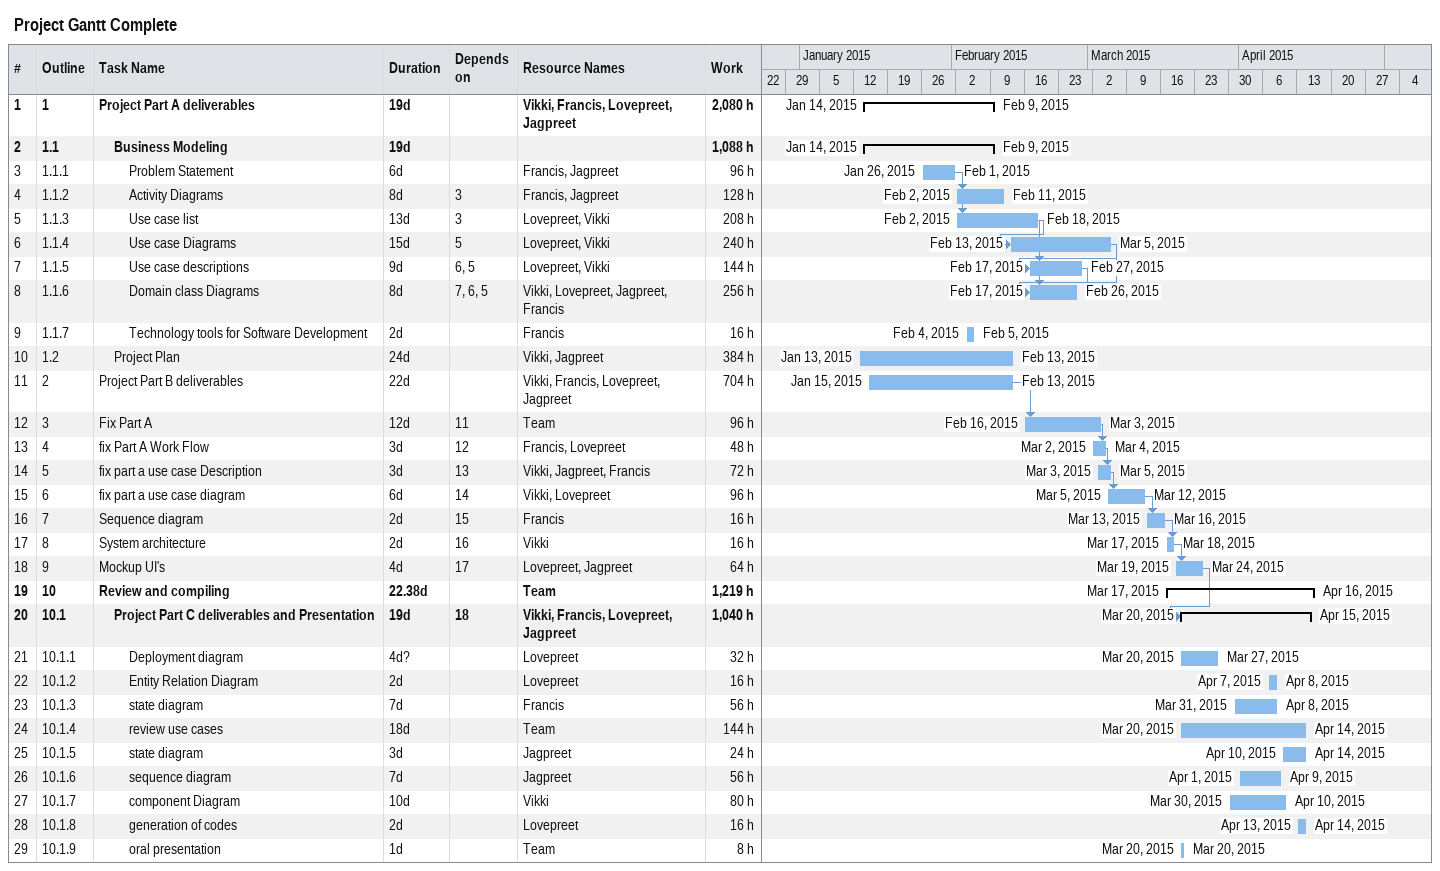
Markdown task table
Project Gantt Complete

| ID | WBS | Task | Duration | Start | Finish | Predecessors | Resources | Work (h) |
|---|---|---|---|---|---|---|---|---|
| 1 | 1 | **Project Part A deliverables** | 19d | 2015-01-14 | 2015-02-09 |  | Vikki, Francis, Lovepreet, Jagpreet | 2080 |
| 2 | 1.1 | **Business Modeling** | 19d | 2015-01-14 | 2015-02-09 |  |  | 1088 |
| 3 | 1.1.1 | Problem Statement | 6d | 2015-01-26 | 2015-02-01 |  | Francis, Jagpreet | 96 |
| 4 | 1.1.2 | Activity Diagrams | 8d | 2015-02-02 | 2015-02-11 | 3 | Francis, Jagpreet | 128 |
| 5 | 1.1.3 | Use case list | 13d | 2015-02-02 | 2015-02-18 | 3 | Lovepreet, Vikki | 208 |
| 6 | 1.1.4 | Use case Diagrams | 15d | 2015-02-13 | 2015-03-05 | 5 | Lovepreet, Vikki | 240 |
| 7 | 1.1.5 | Use case descriptions | 9d | 2015-02-17 | 2015-02-27 | 6, 5 | Lovepreet, Vikki | 144 |
| 8 | 1.1.6 | Domain class Diagrams | 8d | 2015-02-17 | 2015-02-26 | 7, 6, 5 | Vikki, Lovepreet, Jagpreet, Francis | 256 |
| 9 | 1.1.7 | Technology tools for Software Development | 2d | 2015-02-04 | 2015-02-05 |  | Francis | 16 |
| 10 | 1.2 | Project Plan | 24d | 2015-01-13 | 2015-02-13 |  | Vikki, Jagpreet | 384 |
| 11 | 2 | Project Part B deliverables | 22d | 2015-01-15 | 2015-02-13 |  | Vikki, Francis, Lovepreet, Jagpreet | 704 |
| 12 | 3 | Fix Part A | 12d | 2015-02-16 | 2015-03-03 | 11 | Team | 96 |
| 13 | 4 | fix Part A Work Flow | 3d | 2015-03-02 | 2015-03-04 | 12 | Francis, Lovepreet | 48 |
| 14 | 5 | fix part a use case Description | 3d | 2015-03-03 | 2015-03-05 | 13 | Vikki, Jagpreet, Francis | 72 |
| 15 | 6 | fix part a use case diagram | 6d | 2015-03-05 | 2015-03-12 | 14 | Vikki, Lovepreet | 96 |
| 16 | 7 | Sequence diagram | 2d | 2015-03-13 | 2015-03-16 | 15 | Francis | 16 |
| 17 | 8 | System architecture | 2d | 2015-03-17 | 2015-03-18 | 16 | Vikki | 16 |
| 18 | 9 | Mockup UI's | 4d | 2015-03-19 | 2015-03-24 | 17 | Lovepreet, Jagpreet | 64 |
| 19 | 10 | **Review and compiling** | 22.38d | 2015-03-17 | 2015-04-16 |  | Team | 1219 |
| 20 | 10.1 | **Project Part C deliverables and Presentation** | 19d | 2015-03-20 | 2015-04-15 | 18 | Vikki, Francis, Lovepreet, Jagpreet | 1040 |
| 21 | 10.1.1 | Deployment diagram | 4d? | 2015-03-20 | 2015-03-27 |  | Lovepreet | 32 |
| 22 | 10.1.2 | Entity Relation Diagram | 2d | 2015-04-07 | 2015-04-08 |  | Lovepreet | 16 |
| 23 | 10.1.3 | state diagram | 7d | 2015-03-31 | 2015-04-08 |  | Francis | 56 |
| 24 | 10.1.4 | review use cases | 18d | 2015-03-20 | 2015-04-14 |  | Team | 144 |
| 25 | 10.1.5 | state diagram | 3d | 2015-04-10 | 2015-04-14 |  | Jagpreet | 24 |
| 26 | 10.1.6 | sequence diagram | 7d | 2015-04-01 | 2015-04-09 |  | Jagpreet | 56 |
| 27 | 10.1.7 | component Diagram | 10d | 2015-03-30 | 2015-04-10 |  | Vikki | 80 |
| 28 | 10.1.8 | generation of codes | 2d | 2015-04-13 | 2015-04-14 |  | Lovepreet | 16 |
| 29 | 10.1.9 | oral presentation | 1d | 2015-03-20 | 2015-03-20 |  | Team | 8 |
